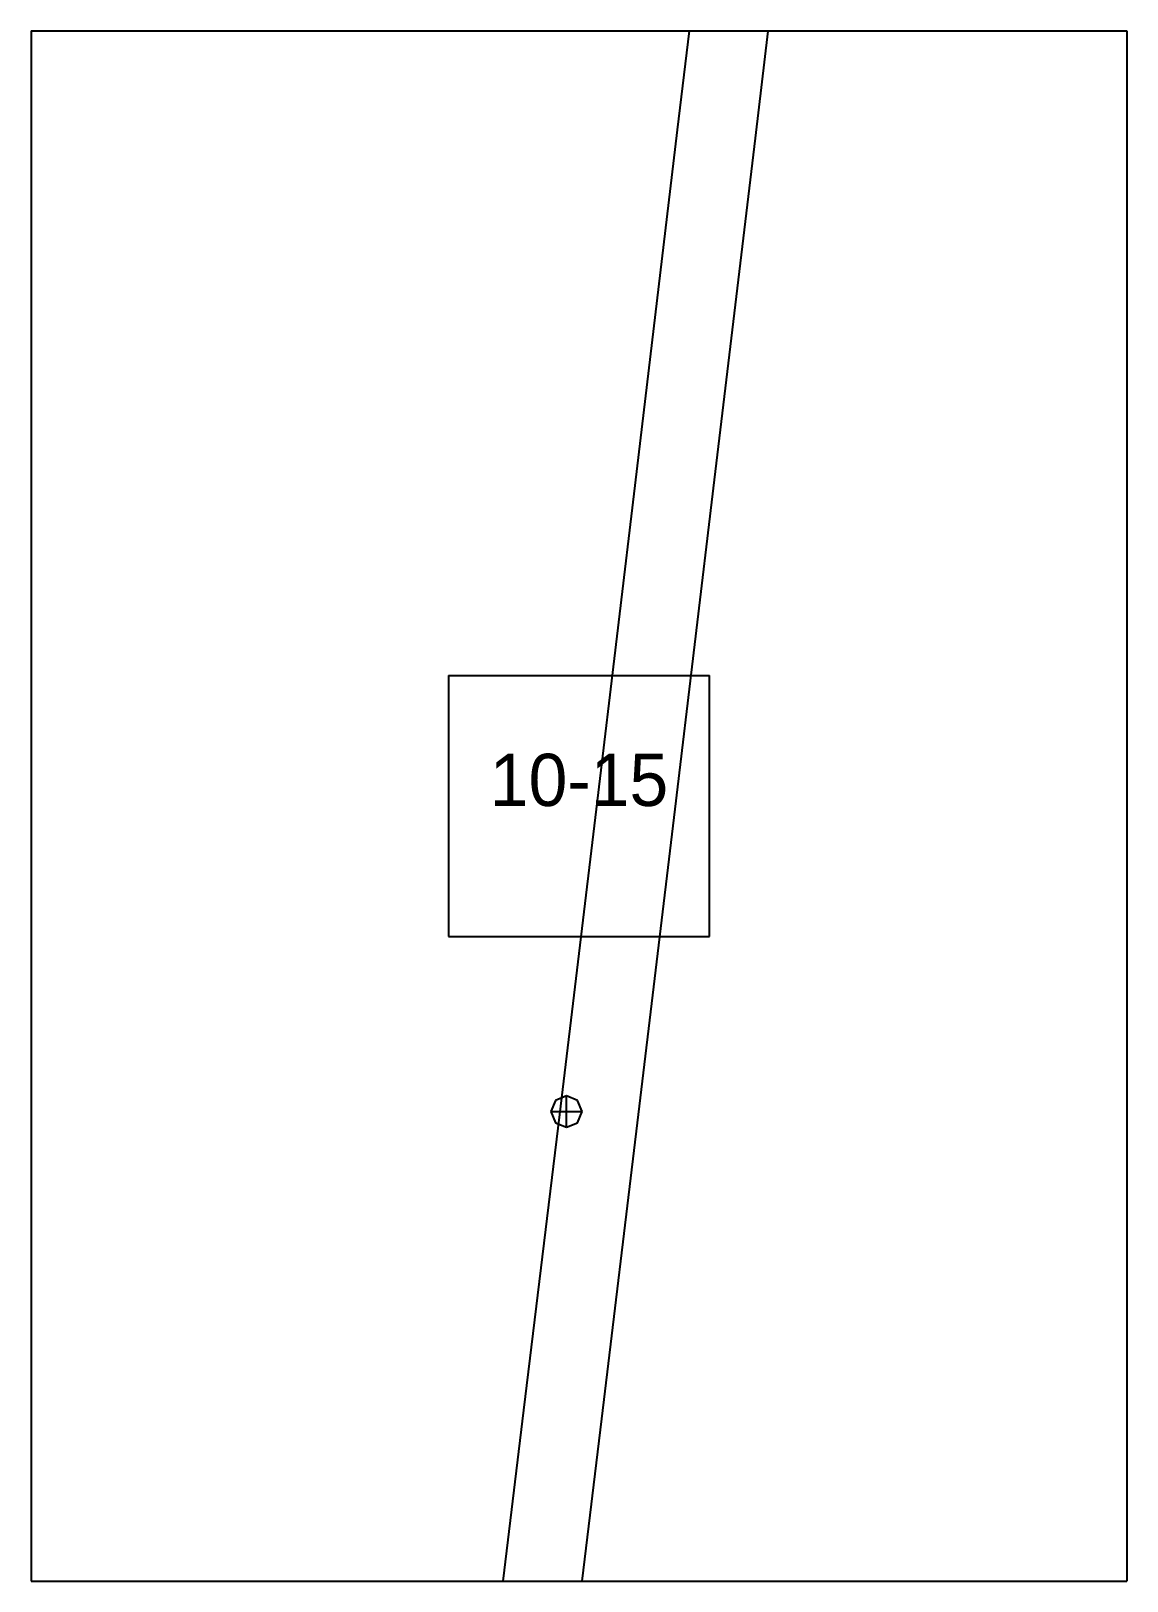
# Paper-space layout 'Plan 10-15' of a CAD drawing. Header units: metres, sheet in millimetres. Extents: x 0 to 210, y 0 to 297.
# The model-space entities are those that its viewports show. They can reach past a viewport. Long polylines and large blocks are cut down to what shows.
import ezdxf
from ezdxf.enums import TextEntityAlignment as Align

# ---------------------------------------------------------------- set-up
doc = ezdxf.new("R2010")
doc.units = ezdxf.units.M
for name, color, linetype in [('default', 7, 'Continuous'), ('TEXTLAYER', 7, 'Continuous'), ('VIEWPORTS', 7, 'Continuous')]:
    doc.layers.add(name, color=color, linetype=linetype)

msp = doc.modelspace()

# ---------------------------------------------------------------- linework, layer by layer
at = {"color": 9}
for p, q in [((2940, -2376), (2940, -2673)), ((2940, -2376), (2940, -2673)), ((3150, -2376), (3150, -2673)), ((3150, -2376), (3150, -2673)), ((2730, -2673), (2940, -2673)), ((2730, -2673), (2940, -2673)), ((2940, -2673), (3150, -2673)), ((2940, -2673), (2940, -2970)), ((2940, -2673), (3150, -2673)), ((2940, -2673), (2940, -2970)), ((3150, -2673), (3360, -2673)), ((3150, -2673), (3150, -2970)), ((3150, -2673), (3360, -2673)), ((3150, -2673), (3150, -2970)), ((3020, -2796.5), (3070, -2796.5)), ((3020, -2796.5), (3020, -2846.5)), ((3070, -2846.5), (3070, -2796.5)), ((3020, -2846.5), (3070, -2846.5)), ((2730, -2970), (2940, -2970)), ((2730, -2970), (2940, -2970)), ((2940, -2970), (3150, -2970)), ((2940, -2970), (2940, -3267)), ((2940, -2970), (3150, -2970)), ((2940, -2970), (2940, -3267)), ((3150, -2970), (3360, -2970)), ((3150, -2970), (3150, -3267)), ((3150, -2970), (3360, -2970)), ((3150, -2970), (3150, -3267))]:
    msp.add_line(p, q, dxfattribs=at)
at = {"layer": 'default', "color": 7, "linetype": 'Continuous'}
for p, q in [((3063.88, -2691.96), (3071.92, -2624.54)), ((3078.79, -2693.56), (3086.84, -2626.14)), ((3056.06, -2757.43), (3063.88, -2691.96)), ((3070.97, -2759.03), (3078.79, -2693.56)), ((3048.53, -2820.48), (3056.06, -2757.43)), ((3063.44, -2822.08), (3070.97, -2759.03)), ((3041.31, -2880.63), (3048.53, -2820.48)), ((3056.23, -2882.24), (3063.44, -2822.08)), ((3042.59, -2877.06), (3040.47, -2877.94)), ((3044.71, -2877.94), (3042.59, -2877.06)), ((3042.59, -2883.06), (3042.59, -2877.06)), ((3034.44, -2937.29), (3041.31, -2880.63)), ((3040.47, -2877.94), (3039.59, -2880.06)), ((3039.59, -2880.06), (3040.47, -2882.18)), ((3039.59, -2880.06), (3045.59, -2880.06)), ((3045.59, -2880.06), (3044.71, -2877.94)), ((3044.71, -2882.18), (3045.59, -2880.06)), ((3040.47, -2882.18), (3042.59, -2883.06)), ((3042.59, -2883.06), (3044.71, -2882.18)), ((3049.36, -2938.9), (3056.23, -2882.24)), ((3028.08, -2989.74), (3034.44, -2937.29)), ((3043, -2991.35), (3049.36, -2938.9))]:
    msp.add_line(p, q, dxfattribs=at)

# ---------------------------------------------------------------- texts
at = {"layer": 'TEXTLAYER', "color": 1}
msp.add_text('10-15', height=10, dxfattribs=at).set_placement((3045, -2821.5), align=Align.CENTER)

psp = doc.layouts.new('Plan 10-15')

# ---------------------------------------------------------------- viewports
at = {"layer": 'VIEWPORTS'}
psp.add_viewport(center=(105, 148.5), size=(210, 297), view_center_point=(3045, -2821.5), view_height=297, dxfattribs=at)

doc.saveas('drawing.dxf')
